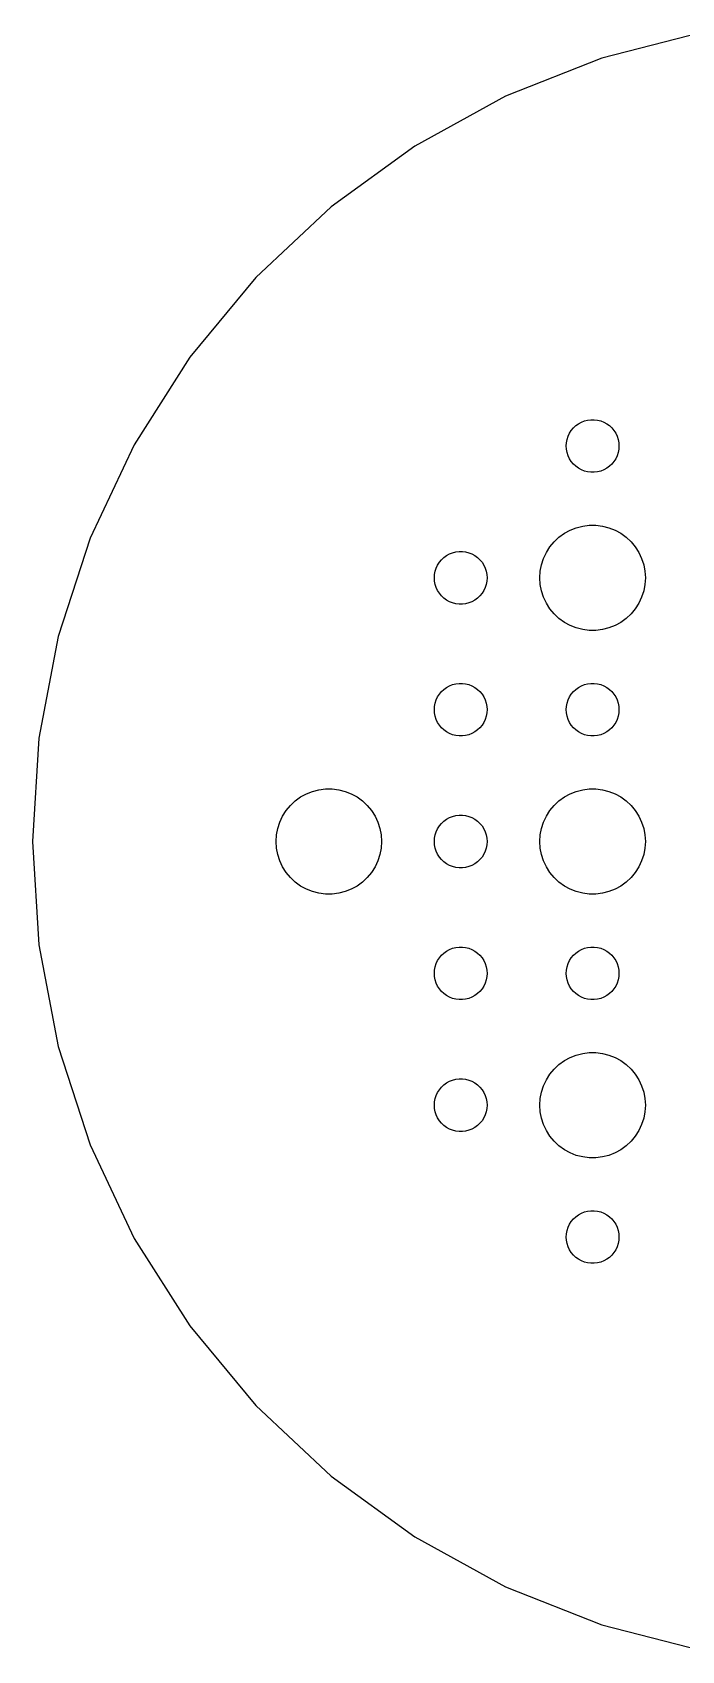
# Model space of a CAD drawing. Header units: metres. Extents: x -47 to 47, y 63 to 266.
# Drawn here: x -46.9 to -9.9, y 64 to 156 of the extents above; entities that cross this region are included whole.
import ezdxf

# ---------------------------------------------------------------- set-up
doc = ezdxf.new("R2010")
doc.units = ezdxf.units.M

msp = doc.modelspace()

# ---------------------------------------------------------------- linework, layer by layer
for p, q in [((-8.78065, 156.03), (-14.4805, 154.566)), ((-14.4805, 154.566), (-19.952, 152.4)), ((-19.952, 152.4), (-25.1088, 149.565)), ((-25.1088, 149.565), (-29.8696, 146.106)), ((-29.8696, 146.106), (-34.1594, 142.078)), ((-34.1594, 142.078), (-37.9104, 137.544)), ((-37.9104, 137.544), (-41.0636, 132.575)), ((-16.2135, 133.382), (-16.0934, 133.527)), ((-16.0934, 133.527), (-15.9561, 133.656)), ((-15.9561, 133.656), (-15.8037, 133.766)), ((-15.8037, 133.766), (-15.6387, 133.857)), ((-15.6387, 133.857), (-15.4635, 133.927)), ((-15.4635, 133.927), (-15.2811, 133.973)), ((-15.2811, 133.973), (-15.0942, 133.997)), ((-15.0942, 133.997), (-14.9058, 133.997)), ((-14.9058, 133.997), (-14.7189, 133.973)), ((-14.7189, 133.973), (-14.5365, 133.927)), ((-14.5365, 133.927), (-14.3613, 133.857)), ((-14.3613, 133.857), (-14.1963, 133.766)), ((-14.1963, 133.766), (-14.0439, 133.656)), ((-14.0439, 133.656), (-13.9065, 133.527)), ((-13.9065, 133.527), (-13.7865, 133.382)), ((-41.0636, 132.575), (-43.5692, 127.25)), ((-16.5, 132.5), (-16.4882, 132.688)), ((-16.4882, 132.688), (-16.4529, 132.873)), ((-16.4529, 132.873), (-16.3947, 133.052)), ((-16.3947, 133.052), (-16.3145, 133.223)), ((-16.3145, 133.223), (-16.2135, 133.382)), ((-13.7865, 133.382), (-13.6855, 133.223)), ((-13.6855, 133.223), (-13.6053, 133.052)), ((-13.6053, 133.052), (-13.5471, 132.873)), ((-13.5471, 132.873), (-13.5118, 132.688)), ((-13.5118, 132.688), (-13.5, 132.5)), ((-16.4882, 132.312), (-16.5, 132.5)), ((-16.4529, 132.127), (-16.4882, 132.312)), ((-16.3947, 131.948), (-16.4529, 132.127)), ((-16.3145, 131.777), (-16.3947, 131.948)), ((-16.2135, 131.618), (-16.3145, 131.777)), ((-13.6855, 131.777), (-13.7865, 131.618)), ((-13.6053, 131.948), (-13.6855, 131.777)), ((-13.5471, 132.127), (-13.6053, 131.948)), ((-13.5118, 132.312), (-13.5471, 132.127)), ((-13.5, 132.5), (-13.5118, 132.312)), ((-16.0934, 131.473), (-16.2135, 131.618)), ((-15.9561, 131.344), (-16.0934, 131.473)), ((-15.8037, 131.234), (-15.9561, 131.344)), ((-15.6387, 131.143), (-15.8037, 131.234)), ((-15.4635, 131.073), (-15.6387, 131.143)), ((-15.2811, 131.027), (-15.4635, 131.073)), ((-15.0942, 131.003), (-15.2811, 131.027)), ((-14.9058, 131.003), (-15.0942, 131.003)), ((-14.7189, 131.027), (-14.9058, 131.003)), ((-14.5365, 131.073), (-14.7189, 131.027)), ((-14.3613, 131.143), (-14.5365, 131.073)), ((-14.1963, 131.234), (-14.3613, 131.143)), ((-14.0439, 131.344), (-14.1963, 131.234)), ((-13.9065, 131.473), (-14.0439, 131.344)), ((-13.7865, 131.618), (-13.9065, 131.473)), ((-15.5621, 127.947), (-15.1884, 127.994)), ((-15.1884, 127.994), (-14.8116, 127.994)), ((-14.8116, 127.994), (-14.4379, 127.947)), ((-43.5692, 127.25), (-45.3877, 121.654)), ((-17.427, 126.763), (-17.1869, 127.054)), ((-17.1869, 127.054), (-16.9123, 127.312)), ((-16.9123, 127.312), (-16.6075, 127.533)), ((-16.6075, 127.533), (-16.2773, 127.714)), ((-16.2773, 127.714), (-15.927, 127.853)), ((-15.927, 127.853), (-15.5621, 127.947)), ((-14.4379, 127.947), (-14.0729, 127.853)), ((-14.0729, 127.853), (-13.7227, 127.714)), ((-13.7227, 127.714), (-13.3925, 127.533)), ((-13.3925, 127.533), (-13.0877, 127.312)), ((-13.0877, 127.312), (-12.8131, 127.054)), ((-12.8131, 127.054), (-12.5729, 126.763)), ((-23.5934, 126.027), (-23.4561, 126.156)), ((-23.4561, 126.156), (-23.3037, 126.266)), ((-23.3037, 126.266), (-23.1387, 126.357)), ((-23.1387, 126.357), (-22.9635, 126.427)), ((-22.9635, 126.427), (-22.7811, 126.473)), ((-22.7811, 126.473), (-22.5942, 126.497)), ((-22.5942, 126.497), (-22.4058, 126.497)), ((-22.4058, 126.497), (-22.2189, 126.473)), ((-22.2189, 126.473), (-22.0365, 126.427)), ((-22.0365, 126.427), (-21.8613, 126.357)), ((-21.8613, 126.357), (-21.6963, 126.266)), ((-21.6963, 126.266), (-21.5439, 126.156)), ((-21.5439, 126.156), (-21.4065, 126.027)), ((-17.7893, 126.104), (-17.6289, 126.445)), ((-17.6289, 126.445), (-17.427, 126.763)), ((-12.5729, 126.763), (-12.3711, 126.445)), ((-12.3711, 126.445), (-12.2107, 126.104)), ((-23.9882, 125.188), (-23.9529, 125.373)), ((-23.9529, 125.373), (-23.8947, 125.552)), ((-23.8947, 125.552), (-23.8145, 125.723)), ((-23.8145, 125.723), (-23.7135, 125.882)), ((-23.7135, 125.882), (-23.5934, 126.027)), ((-21.4065, 126.027), (-21.2865, 125.882)), ((-21.2865, 125.882), (-21.1855, 125.723)), ((-21.1855, 125.723), (-21.1053, 125.552)), ((-21.1053, 125.552), (-21.0471, 125.373)), ((-21.0471, 125.373), (-21.0118, 125.188)), ((-18, 125), (-17.9763, 125.376)), ((-17.9763, 125.376), (-17.9057, 125.746)), ((-17.9057, 125.746), (-17.7893, 126.104)), ((-12.2107, 126.104), (-12.0942, 125.746)), ((-12.0942, 125.746), (-12.0237, 125.376)), ((-12.0237, 125.376), (-12, 125)), ((-24, 125), (-23.9882, 125.188)), ((-23.9882, 124.812), (-24, 125)), ((-23.9529, 124.627), (-23.9882, 124.812)), ((-23.8947, 124.448), (-23.9529, 124.627)), ((-23.8145, 124.277), (-23.8947, 124.448)), ((-21.1053, 124.448), (-21.1855, 124.277)), ((-21.0471, 124.627), (-21.1053, 124.448)), ((-21.0118, 124.812), (-21.0471, 124.627)), ((-21.0118, 125.188), (-21, 125)), ((-21, 125), (-21.0118, 124.812)), ((-17.9763, 124.624), (-18, 125)), ((-17.9057, 124.254), (-17.9763, 124.624)), ((-12.0237, 124.624), (-12.0942, 124.254)), ((-12, 125), (-12.0237, 124.624)), ((-23.7135, 124.118), (-23.8145, 124.277)), ((-23.5934, 123.973), (-23.7135, 124.118)), ((-23.4561, 123.844), (-23.5934, 123.973)), ((-23.3037, 123.734), (-23.4561, 123.844)), ((-23.1387, 123.643), (-23.3037, 123.734)), ((-22.9635, 123.573), (-23.1387, 123.643)), ((-22.7811, 123.527), (-22.9635, 123.573)), ((-22.5942, 123.503), (-22.7811, 123.527)), ((-22.4058, 123.503), (-22.5942, 123.503)), ((-22.2189, 123.527), (-22.4058, 123.503)), ((-22.0365, 123.573), (-22.2189, 123.527)), ((-21.8613, 123.643), (-22.0365, 123.573)), ((-21.6963, 123.734), (-21.8613, 123.643)), ((-21.5439, 123.844), (-21.6963, 123.734)), ((-21.4065, 123.973), (-21.5439, 123.844)), ((-21.2865, 124.118), (-21.4065, 123.973)), ((-21.1855, 124.277), (-21.2865, 124.118)), ((-17.7893, 123.896), (-17.9057, 124.254)), ((-17.6289, 123.555), (-17.7893, 123.896)), ((-17.427, 123.237), (-17.6289, 123.555)), ((-12.3711, 123.555), (-12.5729, 123.237)), ((-12.2107, 123.896), (-12.3711, 123.555)), ((-12.0942, 124.254), (-12.2107, 123.896)), ((-17.1869, 122.946), (-17.427, 123.237)), ((-16.9123, 122.688), (-17.1869, 122.946)), ((-16.6075, 122.467), (-16.9123, 122.688)), ((-16.2773, 122.286), (-16.6075, 122.467)), ((-13.3925, 122.467), (-13.7227, 122.286)), ((-13.0877, 122.688), (-13.3925, 122.467)), ((-12.8131, 122.946), (-13.0877, 122.688)), ((-12.5729, 123.237), (-12.8131, 122.946)), ((-45.3877, 121.654), (-46.4904, 115.873)), ((-15.927, 122.147), (-16.2773, 122.286)), ((-15.5621, 122.053), (-15.927, 122.147)), ((-15.1884, 122.006), (-15.5621, 122.053)), ((-14.8116, 122.006), (-15.1884, 122.006)), ((-14.4379, 122.053), (-14.8116, 122.006)), ((-14.0729, 122.147), (-14.4379, 122.053)), ((-13.7227, 122.286), (-14.0729, 122.147)), ((-23.4561, 118.656), (-23.3037, 118.766)), ((-23.3037, 118.766), (-23.1387, 118.857)), ((-23.1387, 118.857), (-22.9635, 118.927)), ((-22.9635, 118.927), (-22.7811, 118.973)), ((-22.7811, 118.973), (-22.5942, 118.997)), ((-22.5942, 118.997), (-22.4058, 118.997)), ((-22.4058, 118.997), (-22.2189, 118.973)), ((-22.2189, 118.973), (-22.0365, 118.927)), ((-22.0365, 118.927), (-21.8613, 118.857)), ((-21.8613, 118.857), (-21.6963, 118.766)), ((-21.6963, 118.766), (-21.5439, 118.656)), ((-15.9561, 118.656), (-15.8037, 118.766)), ((-15.8037, 118.766), (-15.6387, 118.857)), ((-15.6387, 118.857), (-15.4635, 118.927)), ((-15.4635, 118.927), (-15.2811, 118.973)), ((-15.2811, 118.973), (-15.0942, 118.997)), ((-15.0942, 118.997), (-14.9058, 118.997)), ((-14.9058, 118.997), (-14.7189, 118.973)), ((-14.7189, 118.973), (-14.5365, 118.927)), ((-14.5365, 118.927), (-14.3613, 118.857)), ((-14.3613, 118.857), (-14.1963, 118.766)), ((-14.1963, 118.766), (-14.0439, 118.656)), ((-23.9882, 117.688), (-23.9529, 117.873)), ((-23.9529, 117.873), (-23.8947, 118.052)), ((-23.8947, 118.052), (-23.8145, 118.223)), ((-23.8145, 118.223), (-23.7135, 118.382)), ((-23.7135, 118.382), (-23.5934, 118.527)), ((-23.5934, 118.527), (-23.4561, 118.656)), ((-21.5439, 118.656), (-21.4065, 118.527)), ((-21.4065, 118.527), (-21.2865, 118.382)), ((-21.2865, 118.382), (-21.1855, 118.223)), ((-21.1855, 118.223), (-21.1053, 118.052)), ((-21.1053, 118.052), (-21.0471, 117.873)), ((-21.0471, 117.873), (-21.0118, 117.688)), ((-16.4882, 117.688), (-16.4529, 117.873)), ((-16.4529, 117.873), (-16.3947, 118.052)), ((-16.3947, 118.052), (-16.3145, 118.223)), ((-16.3145, 118.223), (-16.2135, 118.382)), ((-16.2135, 118.382), (-16.0934, 118.527)), ((-16.0934, 118.527), (-15.9561, 118.656)), ((-14.0439, 118.656), (-13.9065, 118.527)), ((-13.9065, 118.527), (-13.7865, 118.382)), ((-13.7865, 118.382), (-13.6855, 118.223)), ((-13.6855, 118.223), (-13.6053, 118.052)), ((-13.6053, 118.052), (-13.5471, 117.873)), ((-13.5471, 117.873), (-13.5118, 117.688)), ((-24, 117.5), (-23.9882, 117.688)), ((-23.9882, 117.312), (-24, 117.5)), ((-23.9529, 117.127), (-23.9882, 117.312)), ((-23.8947, 116.948), (-23.9529, 117.127)), ((-23.8145, 116.777), (-23.8947, 116.948)), ((-21.1053, 116.948), (-21.1855, 116.777)), ((-21.0471, 117.127), (-21.1053, 116.948)), ((-21.0118, 117.312), (-21.0471, 117.127)), ((-21.0118, 117.688), (-21, 117.5)), ((-21, 117.5), (-21.0118, 117.312)), ((-16.5, 117.5), (-16.4882, 117.688)), ((-16.4882, 117.312), (-16.5, 117.5)), ((-16.4529, 117.127), (-16.4882, 117.312)), ((-16.3947, 116.948), (-16.4529, 117.127)), ((-16.3145, 116.777), (-16.3947, 116.948)), ((-13.6053, 116.948), (-13.6855, 116.777)), ((-13.5471, 117.127), (-13.6053, 116.948)), ((-13.5118, 117.312), (-13.5471, 117.127)), ((-13.5118, 117.688), (-13.5, 117.5)), ((-13.5, 117.5), (-13.5118, 117.312)), ((-23.7135, 116.618), (-23.8145, 116.777)), ((-23.5934, 116.473), (-23.7135, 116.618)), ((-23.4561, 116.344), (-23.5934, 116.473)), ((-23.3037, 116.234), (-23.4561, 116.344)), ((-23.1387, 116.143), (-23.3037, 116.234)), ((-22.9635, 116.073), (-23.1387, 116.143)), ((-22.7811, 116.027), (-22.9635, 116.073)), ((-22.5942, 116.003), (-22.7811, 116.027)), ((-22.4058, 116.003), (-22.5942, 116.003)), ((-22.2189, 116.027), (-22.4058, 116.003)), ((-22.0365, 116.073), (-22.2189, 116.027)), ((-21.8613, 116.143), (-22.0365, 116.073)), ((-21.6963, 116.234), (-21.8613, 116.143)), ((-21.5439, 116.344), (-21.6963, 116.234)), ((-21.4065, 116.473), (-21.5439, 116.344)), ((-21.2865, 116.618), (-21.4065, 116.473)), ((-21.1855, 116.777), (-21.2865, 116.618)), ((-16.2135, 116.618), (-16.3145, 116.777)), ((-16.0934, 116.473), (-16.2135, 116.618)), ((-15.9561, 116.344), (-16.0934, 116.473)), ((-15.8037, 116.234), (-15.9561, 116.344)), ((-15.6387, 116.143), (-15.8037, 116.234)), ((-15.4635, 116.073), (-15.6387, 116.143)), ((-15.2811, 116.027), (-15.4635, 116.073)), ((-15.0942, 116.003), (-15.2811, 116.027)), ((-14.9058, 116.003), (-15.0942, 116.003)), ((-14.7189, 116.027), (-14.9058, 116.003)), ((-14.5365, 116.073), (-14.7189, 116.027)), ((-14.3613, 116.143), (-14.5365, 116.073)), ((-14.1963, 116.234), (-14.3613, 116.143)), ((-14.0439, 116.344), (-14.1963, 116.234)), ((-13.9065, 116.473), (-14.0439, 116.344)), ((-13.7865, 116.618), (-13.9065, 116.473)), ((-13.6855, 116.777), (-13.7865, 116.618)), ((-46.4904, 115.873), (-46.8599, 110)), ((-31.9123, 112.312), (-31.6075, 112.533)), ((-31.6075, 112.533), (-31.2773, 112.714)), ((-31.2773, 112.714), (-30.927, 112.853)), ((-30.927, 112.853), (-30.5621, 112.947)), ((-30.5621, 112.947), (-30.1884, 112.994)), ((-30.1884, 112.994), (-29.8116, 112.994)), ((-29.8116, 112.994), (-29.4379, 112.947)), ((-29.4379, 112.947), (-29.0729, 112.853)), ((-29.0729, 112.853), (-28.7227, 112.714)), ((-28.7227, 112.714), (-28.3925, 112.533)), ((-28.3925, 112.533), (-28.0877, 112.312)), ((-16.9123, 112.312), (-16.6075, 112.533)), ((-16.6075, 112.533), (-16.2773, 112.714)), ((-16.2773, 112.714), (-15.927, 112.853)), ((-15.927, 112.853), (-15.5621, 112.947)), ((-15.5621, 112.947), (-15.1884, 112.994)), ((-15.1884, 112.994), (-14.8116, 112.994)), ((-14.8116, 112.994), (-14.4379, 112.947)), ((-14.4379, 112.947), (-14.0729, 112.853)), ((-14.0729, 112.853), (-13.7227, 112.714)), ((-13.7227, 112.714), (-13.3925, 112.533)), ((-13.3925, 112.533), (-13.0877, 112.312)), ((-32.7893, 111.104), (-32.6289, 111.445)), ((-32.6289, 111.445), (-32.427, 111.763)), ((-32.427, 111.763), (-32.1869, 112.054)), ((-32.1869, 112.054), (-31.9123, 112.312)), ((-28.0877, 112.312), (-27.8131, 112.054)), ((-27.8131, 112.054), (-27.5729, 111.763)), ((-27.5729, 111.763), (-27.3711, 111.445)), ((-27.3711, 111.445), (-27.2107, 111.104)), ((-23.1387, 111.357), (-22.9635, 111.427)), ((-22.9635, 111.427), (-22.7811, 111.473)), ((-22.7811, 111.473), (-22.5942, 111.497)), ((-22.5942, 111.497), (-22.4058, 111.497)), ((-22.4058, 111.497), (-22.2189, 111.473)), ((-22.2189, 111.473), (-22.0365, 111.427)), ((-22.0365, 111.427), (-21.8613, 111.357)), ((-17.7893, 111.104), (-17.6289, 111.445)), ((-17.6289, 111.445), (-17.427, 111.763)), ((-17.427, 111.763), (-17.1869, 112.054)), ((-17.1869, 112.054), (-16.9123, 112.312)), ((-13.0877, 112.312), (-12.8131, 112.054)), ((-12.8131, 112.054), (-12.5729, 111.763)), ((-12.5729, 111.763), (-12.3711, 111.445)), ((-12.3711, 111.445), (-12.2107, 111.104)), ((-32.9763, 110.376), (-32.9057, 110.746)), ((-32.9057, 110.746), (-32.7893, 111.104)), ((-27.2107, 111.104), (-27.0942, 110.746)), ((-27.0942, 110.746), (-27.0237, 110.376)), ((-23.9529, 110.373), (-23.8947, 110.552)), ((-23.8947, 110.552), (-23.8145, 110.723)), ((-23.8145, 110.723), (-23.7135, 110.882)), ((-23.7135, 110.882), (-23.5934, 111.027)), ((-23.5934, 111.027), (-23.4561, 111.156)), ((-23.4561, 111.156), (-23.3037, 111.266)), ((-23.3037, 111.266), (-23.1387, 111.357)), ((-21.8613, 111.357), (-21.6963, 111.266)), ((-21.6963, 111.266), (-21.5439, 111.156)), ((-21.5439, 111.156), (-21.4065, 111.027)), ((-21.4065, 111.027), (-21.2865, 110.882)), ((-21.2865, 110.882), (-21.1855, 110.723)), ((-21.1855, 110.723), (-21.1053, 110.552)), ((-21.1053, 110.552), (-21.0471, 110.373)), ((-17.9763, 110.376), (-17.9057, 110.746)), ((-17.9057, 110.746), (-17.7893, 111.104)), ((-12.2107, 111.104), (-12.0942, 110.746)), ((-12.0942, 110.746), (-12.0237, 110.376)), ((-46.8599, 110), (-46.4904, 104.127)), ((-33, 110), (-32.9763, 110.376)), ((-32.9763, 109.624), (-33, 110)), ((-32.9057, 109.254), (-32.9763, 109.624)), ((-27.0237, 109.624), (-27.0942, 109.254)), ((-27.0237, 110.376), (-27, 110)), ((-27, 110), (-27.0237, 109.624)), ((-24, 110), (-23.9882, 110.188)), ((-23.9882, 109.812), (-24, 110)), ((-23.9882, 110.188), (-23.9529, 110.373)), ((-23.9529, 109.627), (-23.9882, 109.812)), ((-23.8947, 109.448), (-23.9529, 109.627)), ((-21.0471, 109.627), (-21.1053, 109.448)), ((-21.0471, 110.373), (-21.0118, 110.188)), ((-21.0118, 109.812), (-21.0471, 109.627)), ((-21.0118, 110.188), (-21, 110)), ((-21, 110), (-21.0118, 109.812)), ((-18, 110), (-17.9763, 110.376)), ((-17.9763, 109.624), (-18, 110)), ((-17.9057, 109.254), (-17.9763, 109.624)), ((-12.0237, 109.624), (-12.0942, 109.254)), ((-12.0237, 110.376), (-12, 110)), ((-12, 110), (-12.0237, 109.624)), ((-32.7893, 108.896), (-32.9057, 109.254)), ((-32.6289, 108.555), (-32.7893, 108.896)), ((-27.2107, 108.896), (-27.3711, 108.555)), ((-27.0942, 109.254), (-27.2107, 108.896)), ((-23.8145, 109.277), (-23.8947, 109.448)), ((-23.7135, 109.118), (-23.8145, 109.277)), ((-23.5934, 108.973), (-23.7135, 109.118)), ((-23.4561, 108.844), (-23.5934, 108.973)), ((-23.3037, 108.734), (-23.4561, 108.844)), ((-23.1387, 108.643), (-23.3037, 108.734)), ((-22.9635, 108.573), (-23.1387, 108.643)), ((-21.8613, 108.643), (-22.0365, 108.573)), ((-21.6963, 108.734), (-21.8613, 108.643)), ((-21.5439, 108.844), (-21.6963, 108.734)), ((-21.4065, 108.973), (-21.5439, 108.844)), ((-21.2865, 109.118), (-21.4065, 108.973)), ((-21.1855, 109.277), (-21.2865, 109.118)), ((-21.1053, 109.448), (-21.1855, 109.277)), ((-17.7893, 108.896), (-17.9057, 109.254)), ((-17.6289, 108.555), (-17.7893, 108.896)), ((-12.2107, 108.896), (-12.3711, 108.555)), ((-12.0942, 109.254), (-12.2107, 108.896)), ((-32.427, 108.237), (-32.6289, 108.555)), ((-32.1869, 107.946), (-32.427, 108.237)), ((-31.9123, 107.688), (-32.1869, 107.946)), ((-27.8131, 107.946), (-28.0877, 107.688)), ((-27.5729, 108.237), (-27.8131, 107.946)), ((-27.3711, 108.555), (-27.5729, 108.237)), ((-22.7811, 108.527), (-22.9635, 108.573)), ((-22.5942, 108.503), (-22.7811, 108.527)), ((-22.4058, 108.503), (-22.5942, 108.503)), ((-22.2189, 108.527), (-22.4058, 108.503)), ((-22.0365, 108.573), (-22.2189, 108.527)), ((-17.427, 108.237), (-17.6289, 108.555)), ((-17.1869, 107.946), (-17.427, 108.237)), ((-16.9123, 107.688), (-17.1869, 107.946)), ((-12.8131, 107.946), (-13.0877, 107.688)), ((-12.5729, 108.237), (-12.8131, 107.946)), ((-12.3711, 108.555), (-12.5729, 108.237)), ((-31.6075, 107.467), (-31.9123, 107.688)), ((-31.2773, 107.286), (-31.6075, 107.467)), ((-30.927, 107.147), (-31.2773, 107.286)), ((-30.5621, 107.053), (-30.927, 107.147)), ((-30.1884, 107.006), (-30.5621, 107.053)), ((-29.8116, 107.006), (-30.1884, 107.006)), ((-29.4379, 107.053), (-29.8116, 107.006)), ((-29.0729, 107.147), (-29.4379, 107.053)), ((-28.7227, 107.286), (-29.0729, 107.147)), ((-28.3925, 107.467), (-28.7227, 107.286)), ((-28.0877, 107.688), (-28.3925, 107.467)), ((-16.6075, 107.467), (-16.9123, 107.688)), ((-16.2773, 107.286), (-16.6075, 107.467)), ((-15.927, 107.147), (-16.2773, 107.286)), ((-15.5621, 107.053), (-15.927, 107.147)), ((-15.1884, 107.006), (-15.5621, 107.053)), ((-14.8116, 107.006), (-15.1884, 107.006)), ((-14.4379, 107.053), (-14.8116, 107.006)), ((-14.0729, 107.147), (-14.4379, 107.053)), ((-13.7227, 107.286), (-14.0729, 107.147)), ((-13.3925, 107.467), (-13.7227, 107.286)), ((-13.0877, 107.688), (-13.3925, 107.467)), ((-46.4904, 104.127), (-45.3877, 98.3464)), ((-23.8947, 103.052), (-23.8145, 103.223)), ((-23.8145, 103.223), (-23.7135, 103.382)), ((-23.7135, 103.382), (-23.5934, 103.527)), ((-23.5934, 103.527), (-23.4561, 103.656)), ((-23.4561, 103.656), (-23.3037, 103.766)), ((-23.3037, 103.766), (-23.1387, 103.857)), ((-23.1387, 103.857), (-22.9635, 103.927)), ((-22.9635, 103.927), (-22.7811, 103.973)), ((-22.7811, 103.973), (-22.5942, 103.997)), ((-22.5942, 103.997), (-22.4058, 103.997)), ((-22.4058, 103.997), (-22.2189, 103.973)), ((-22.2189, 103.973), (-22.0365, 103.927)), ((-22.0365, 103.927), (-21.8613, 103.857)), ((-21.8613, 103.857), (-21.6963, 103.766)), ((-21.6963, 103.766), (-21.5439, 103.656)), ((-21.5439, 103.656), (-21.4065, 103.527)), ((-21.4065, 103.527), (-21.2865, 103.382)), ((-21.2865, 103.382), (-21.1855, 103.223)), ((-21.1855, 103.223), (-21.1053, 103.052)), ((-16.3947, 103.052), (-16.3145, 103.223)), ((-16.3145, 103.223), (-16.2135, 103.382)), ((-16.2135, 103.382), (-16.0934, 103.527)), ((-16.0934, 103.527), (-15.9561, 103.656)), ((-15.9561, 103.656), (-15.8037, 103.766)), ((-15.8037, 103.766), (-15.6387, 103.857)), ((-15.6387, 103.857), (-15.4635, 103.927)), ((-15.4635, 103.927), (-15.2811, 103.973)), ((-15.2811, 103.973), (-15.0942, 103.997)), ((-15.0942, 103.997), (-14.9058, 103.997)), ((-14.9058, 103.997), (-14.7189, 103.973)), ((-14.7189, 103.973), (-14.5365, 103.927)), ((-14.5365, 103.927), (-14.3613, 103.857)), ((-14.3613, 103.857), (-14.1963, 103.766)), ((-14.1963, 103.766), (-14.0439, 103.656)), ((-14.0439, 103.656), (-13.9065, 103.527)), ((-13.9065, 103.527), (-13.7865, 103.382)), ((-13.7865, 103.382), (-13.6855, 103.223)), ((-13.6855, 103.223), (-13.6053, 103.052)), ((-24, 102.5), (-23.9882, 102.688)), ((-23.9882, 102.312), (-24, 102.5)), ((-23.9882, 102.688), (-23.9529, 102.873)), ((-23.9529, 102.127), (-23.9882, 102.312)), ((-23.9529, 102.873), (-23.8947, 103.052)), ((-21.1053, 103.052), (-21.0471, 102.873)), ((-21.0471, 102.873), (-21.0118, 102.688)), ((-21.0118, 102.312), (-21.0471, 102.127)), ((-21.0118, 102.688), (-21, 102.5)), ((-21, 102.5), (-21.0118, 102.312)), ((-16.5, 102.5), (-16.4882, 102.688)), ((-16.4882, 102.312), (-16.5, 102.5)), ((-16.4882, 102.688), (-16.4529, 102.873)), ((-16.4529, 102.127), (-16.4882, 102.312)), ((-16.4529, 102.873), (-16.3947, 103.052)), ((-13.6053, 103.052), (-13.5471, 102.873)), ((-13.5471, 102.873), (-13.5118, 102.688)), ((-13.5118, 102.312), (-13.5471, 102.127)), ((-13.5118, 102.688), (-13.5, 102.5)), ((-13.5, 102.5), (-13.5118, 102.312)), ((-23.8947, 101.948), (-23.9529, 102.127)), ((-23.8145, 101.777), (-23.8947, 101.948)), ((-23.7135, 101.618), (-23.8145, 101.777)), ((-23.5934, 101.473), (-23.7135, 101.618)), ((-23.4561, 101.344), (-23.5934, 101.473)), ((-23.3037, 101.234), (-23.4561, 101.344)), ((-21.5439, 101.344), (-21.6963, 101.234)), ((-21.4065, 101.473), (-21.5439, 101.344)), ((-21.2865, 101.618), (-21.4065, 101.473)), ((-21.1855, 101.777), (-21.2865, 101.618)), ((-21.1053, 101.948), (-21.1855, 101.777)), ((-21.0471, 102.127), (-21.1053, 101.948)), ((-16.3947, 101.948), (-16.4529, 102.127)), ((-16.3145, 101.777), (-16.3947, 101.948)), ((-16.2135, 101.618), (-16.3145, 101.777)), ((-16.0934, 101.473), (-16.2135, 101.618)), ((-15.9561, 101.344), (-16.0934, 101.473)), ((-15.8037, 101.234), (-15.9561, 101.344)), ((-14.0439, 101.344), (-14.1963, 101.234)), ((-13.9065, 101.473), (-14.0439, 101.344)), ((-13.7865, 101.618), (-13.9065, 101.473)), ((-13.6855, 101.777), (-13.7865, 101.618)), ((-13.6053, 101.948), (-13.6855, 101.777)), ((-13.5471, 102.127), (-13.6053, 101.948)), ((-23.1387, 101.143), (-23.3037, 101.234)), ((-22.9635, 101.073), (-23.1387, 101.143)), ((-22.7811, 101.027), (-22.9635, 101.073)), ((-22.5942, 101.003), (-22.7811, 101.027)), ((-22.4058, 101.003), (-22.5942, 101.003)), ((-22.2189, 101.027), (-22.4058, 101.003)), ((-22.0365, 101.073), (-22.2189, 101.027)), ((-21.8613, 101.143), (-22.0365, 101.073)), ((-21.6963, 101.234), (-21.8613, 101.143)), ((-15.6387, 101.143), (-15.8037, 101.234)), ((-15.4635, 101.073), (-15.6387, 101.143)), ((-15.2811, 101.027), (-15.4635, 101.073)), ((-15.0942, 101.003), (-15.2811, 101.027)), ((-14.9058, 101.003), (-15.0942, 101.003)), ((-14.7189, 101.027), (-14.9058, 101.003)), ((-14.5365, 101.073), (-14.7189, 101.027)), ((-14.3613, 101.143), (-14.5365, 101.073)), ((-14.1963, 101.234), (-14.3613, 101.143)), ((-45.3877, 98.3464), (-43.5692, 92.7497)), ((-16.6075, 97.533), (-16.2773, 97.7145)), ((-16.2773, 97.7145), (-15.927, 97.8532)), ((-15.927, 97.8532), (-15.5621, 97.9469)), ((-15.5621, 97.9469), (-15.1884, 97.9941)), ((-15.1884, 97.9941), (-14.8116, 97.9941)), ((-14.8116, 97.9941), (-14.4379, 97.9469)), ((-14.4379, 97.9469), (-14.0729, 97.8532)), ((-14.0729, 97.8532), (-13.7227, 97.7145)), ((-13.7227, 97.7145), (-13.3925, 97.533)), ((-17.6289, 96.4453), (-17.427, 96.7634)), ((-17.427, 96.7634), (-17.1869, 97.0536)), ((-17.1869, 97.0536), (-16.9123, 97.3116)), ((-16.9123, 97.3116), (-16.6075, 97.533)), ((-13.3925, 97.533), (-13.0877, 97.3116)), ((-13.0877, 97.3116), (-12.8131, 97.0536)), ((-12.8131, 97.0536), (-12.5729, 96.7634)), ((-12.5729, 96.7634), (-12.3711, 96.4453)), ((-23.8145, 95.7226), (-23.7135, 95.8817)), ((-23.7135, 95.8817), (-23.5934, 96.0268)), ((-23.5934, 96.0268), (-23.4561, 96.1558)), ((-23.4561, 96.1558), (-23.3037, 96.2665)), ((-23.3037, 96.2665), (-23.1387, 96.3573)), ((-23.1387, 96.3573), (-22.9635, 96.4266)), ((-22.9635, 96.4266), (-22.7811, 96.4734)), ((-22.7811, 96.4734), (-22.5942, 96.4971)), ((-22.5942, 96.4971), (-22.4058, 96.4971)), ((-22.4058, 96.4971), (-22.2189, 96.4734)), ((-22.2189, 96.4734), (-22.0365, 96.4266)), ((-22.0365, 96.4266), (-21.8613, 96.3573)), ((-21.8613, 96.3573), (-21.6963, 96.2665)), ((-21.6963, 96.2665), (-21.5439, 96.1558)), ((-21.5439, 96.1558), (-21.4065, 96.0268)), ((-21.4065, 96.0268), (-21.2865, 95.8817)), ((-21.2865, 95.8817), (-21.1855, 95.7226)), ((-17.9763, 95.376), (-17.9057, 95.7461)), ((-17.9057, 95.7461), (-17.7893, 96.1044)), ((-17.7893, 96.1044), (-17.6289, 96.4453)), ((-12.3711, 96.4453), (-12.2107, 96.1044)), ((-12.2107, 96.1044), (-12.0942, 95.7461)), ((-12.0942, 95.7461), (-12.0237, 95.376)), ((-24, 95), (-23.9882, 95.188)), ((-23.9882, 94.812), (-24, 95)), ((-23.9882, 95.188), (-23.9529, 95.373)), ((-23.9529, 95.373), (-23.8947, 95.5522)), ((-23.8947, 95.5522), (-23.8145, 95.7226)), ((-21.1855, 95.7226), (-21.1053, 95.5522)), ((-21.1053, 95.5522), (-21.0471, 95.373)), ((-21.0471, 95.373), (-21.0118, 95.188)), ((-21.0118, 95.188), (-21, 95)), ((-21, 95), (-21.0118, 94.812)), ((-18, 95), (-17.9763, 95.376)), ((-17.9763, 94.624), (-18, 95)), ((-12.0237, 95.376), (-12, 95)), ((-12, 95), (-12.0237, 94.624)), ((-23.9529, 94.627), (-23.9882, 94.812)), ((-23.8947, 94.4478), (-23.9529, 94.627)), ((-23.8145, 94.2774), (-23.8947, 94.4478)), ((-23.7135, 94.1183), (-23.8145, 94.2774)), ((-23.5934, 93.9732), (-23.7135, 94.1183)), ((-23.4561, 93.8442), (-23.5934, 93.9732)), ((-21.4065, 93.9732), (-21.5439, 93.8442)), ((-21.2865, 94.1183), (-21.4065, 93.9732)), ((-21.1855, 94.2774), (-21.2865, 94.1183)), ((-21.1053, 94.4478), (-21.1855, 94.2774)), ((-21.0471, 94.627), (-21.1053, 94.4478)), ((-21.0118, 94.812), (-21.0471, 94.627)), ((-17.9057, 94.2539), (-17.9763, 94.624)), ((-17.7893, 93.8956), (-17.9057, 94.2539)), ((-12.0942, 94.2539), (-12.2107, 93.8956)), ((-12.0237, 94.624), (-12.0942, 94.2539)), ((-23.3037, 93.7335), (-23.4561, 93.8442)), ((-23.1387, 93.6428), (-23.3037, 93.7335)), ((-22.9635, 93.5734), (-23.1387, 93.6428)), ((-22.7811, 93.5266), (-22.9635, 93.5734)), ((-22.5942, 93.503), (-22.7811, 93.5266)), ((-22.4058, 93.503), (-22.5942, 93.503)), ((-22.2189, 93.5266), (-22.4058, 93.503)), ((-22.0365, 93.5734), (-22.2189, 93.5266)), ((-21.8613, 93.6428), (-22.0365, 93.5734)), ((-21.6963, 93.7335), (-21.8613, 93.6428)), ((-21.5439, 93.8442), (-21.6963, 93.7335)), ((-17.6289, 93.5547), (-17.7893, 93.8956)), ((-17.427, 93.2366), (-17.6289, 93.5547)), ((-17.1869, 92.9464), (-17.427, 93.2366)), ((-12.5729, 93.2366), (-12.8131, 92.9464)), ((-12.3711, 93.5547), (-12.5729, 93.2366)), ((-12.2107, 93.8956), (-12.3711, 93.5547)), ((-43.5692, 92.7497), (-41.0636, 87.4251)), ((-16.9123, 92.6885), (-17.1869, 92.9464)), ((-16.6075, 92.467), (-16.9123, 92.6885)), ((-16.2773, 92.2855), (-16.6075, 92.467)), ((-15.927, 92.1468), (-16.2773, 92.2855)), ((-15.5621, 92.0531), (-15.927, 92.1468)), ((-14.0729, 92.1468), (-14.4379, 92.0531)), ((-13.7227, 92.2855), (-14.0729, 92.1468)), ((-13.3925, 92.467), (-13.7227, 92.2855)), ((-13.0877, 92.6885), (-13.3925, 92.467)), ((-12.8131, 92.9464), (-13.0877, 92.6885)), ((-15.1884, 92.0059), (-15.5621, 92.0531)), ((-14.8116, 92.0059), (-15.1884, 92.0059)), ((-14.4379, 92.0531), (-14.8116, 92.0059)), ((-16.3145, 88.2226), (-16.2135, 88.3817)), ((-16.2135, 88.3817), (-16.0934, 88.5268)), ((-16.0934, 88.5268), (-15.9561, 88.6558)), ((-15.9561, 88.6558), (-15.8037, 88.7665)), ((-15.8037, 88.7665), (-15.6387, 88.8573)), ((-15.6387, 88.8573), (-15.4635, 88.9266)), ((-15.4635, 88.9266), (-15.2811, 88.9734)), ((-15.2811, 88.9734), (-15.0942, 88.997)), ((-15.0942, 88.997), (-14.9058, 88.997)), ((-14.9058, 88.997), (-14.7189, 88.9734)), ((-14.7189, 88.9734), (-14.5365, 88.9266)), ((-14.5365, 88.9266), (-14.3613, 88.8573)), ((-14.3613, 88.8573), (-14.1963, 88.7665)), ((-14.1963, 88.7665), (-14.0439, 88.6558)), ((-14.0439, 88.6558), (-13.9065, 88.5268)), ((-13.9065, 88.5268), (-13.7865, 88.3817)), ((-13.7865, 88.3817), (-13.6855, 88.2226)), ((-16.5, 87.5), (-16.4882, 87.688)), ((-16.4882, 87.312), (-16.5, 87.5)), ((-16.4882, 87.688), (-16.4529, 87.873)), ((-16.4529, 87.873), (-16.3947, 88.0522)), ((-16.3947, 88.0522), (-16.3145, 88.2226)), ((-13.6855, 88.2226), (-13.6053, 88.0522)), ((-13.6053, 88.0522), (-13.5471, 87.873)), ((-13.5471, 87.873), (-13.5118, 87.688)), ((-13.5118, 87.688), (-13.5, 87.5)), ((-13.5, 87.5), (-13.5118, 87.312)), ((-41.0636, 87.4251), (-37.9104, 82.4565)), ((-16.4529, 87.127), (-16.4882, 87.312)), ((-16.3947, 86.9478), (-16.4529, 87.127)), ((-16.3145, 86.7774), (-16.3947, 86.9478)), ((-16.2135, 86.6183), (-16.3145, 86.7774)), ((-16.0934, 86.4732), (-16.2135, 86.6183)), ((-13.7865, 86.6183), (-13.9065, 86.4732)), ((-13.6855, 86.7774), (-13.7865, 86.6183)), ((-13.6053, 86.9478), (-13.6855, 86.7774)), ((-13.5471, 87.127), (-13.6053, 86.9478)), ((-13.5118, 87.312), (-13.5471, 87.127)), ((-15.9561, 86.3442), (-16.0934, 86.4732)), ((-15.8037, 86.2335), (-15.9561, 86.3442)), ((-15.6387, 86.1428), (-15.8037, 86.2335)), ((-15.4635, 86.0734), (-15.6387, 86.1428)), ((-15.2811, 86.0266), (-15.4635, 86.0734)), ((-15.0942, 86.003), (-15.2811, 86.0266)), ((-14.9058, 86.003), (-15.0942, 86.003)), ((-14.7189, 86.0266), (-14.9058, 86.003)), ((-14.5365, 86.0734), (-14.7189, 86.0266)), ((-14.3613, 86.1428), (-14.5365, 86.0734)), ((-14.1963, 86.2335), (-14.3613, 86.1428)), ((-14.0439, 86.3442), (-14.1963, 86.2335)), ((-13.9065, 86.4732), (-14.0439, 86.3442)), ((-37.9104, 82.4565), (-34.1594, 77.9222)), ((-34.1594, 77.9222), (-29.8696, 73.8939)), ((-29.8696, 73.8939), (-25.1088, 70.4349)), ((-25.1088, 70.4349), (-19.952, 67.5999)), ((-19.952, 67.5999), (-14.4805, 65.4336)), ((-14.4805, 65.4336), (-8.78065, 63.9702))]:
    msp.add_line(p, q)

doc.saveas('drawing.dxf')
